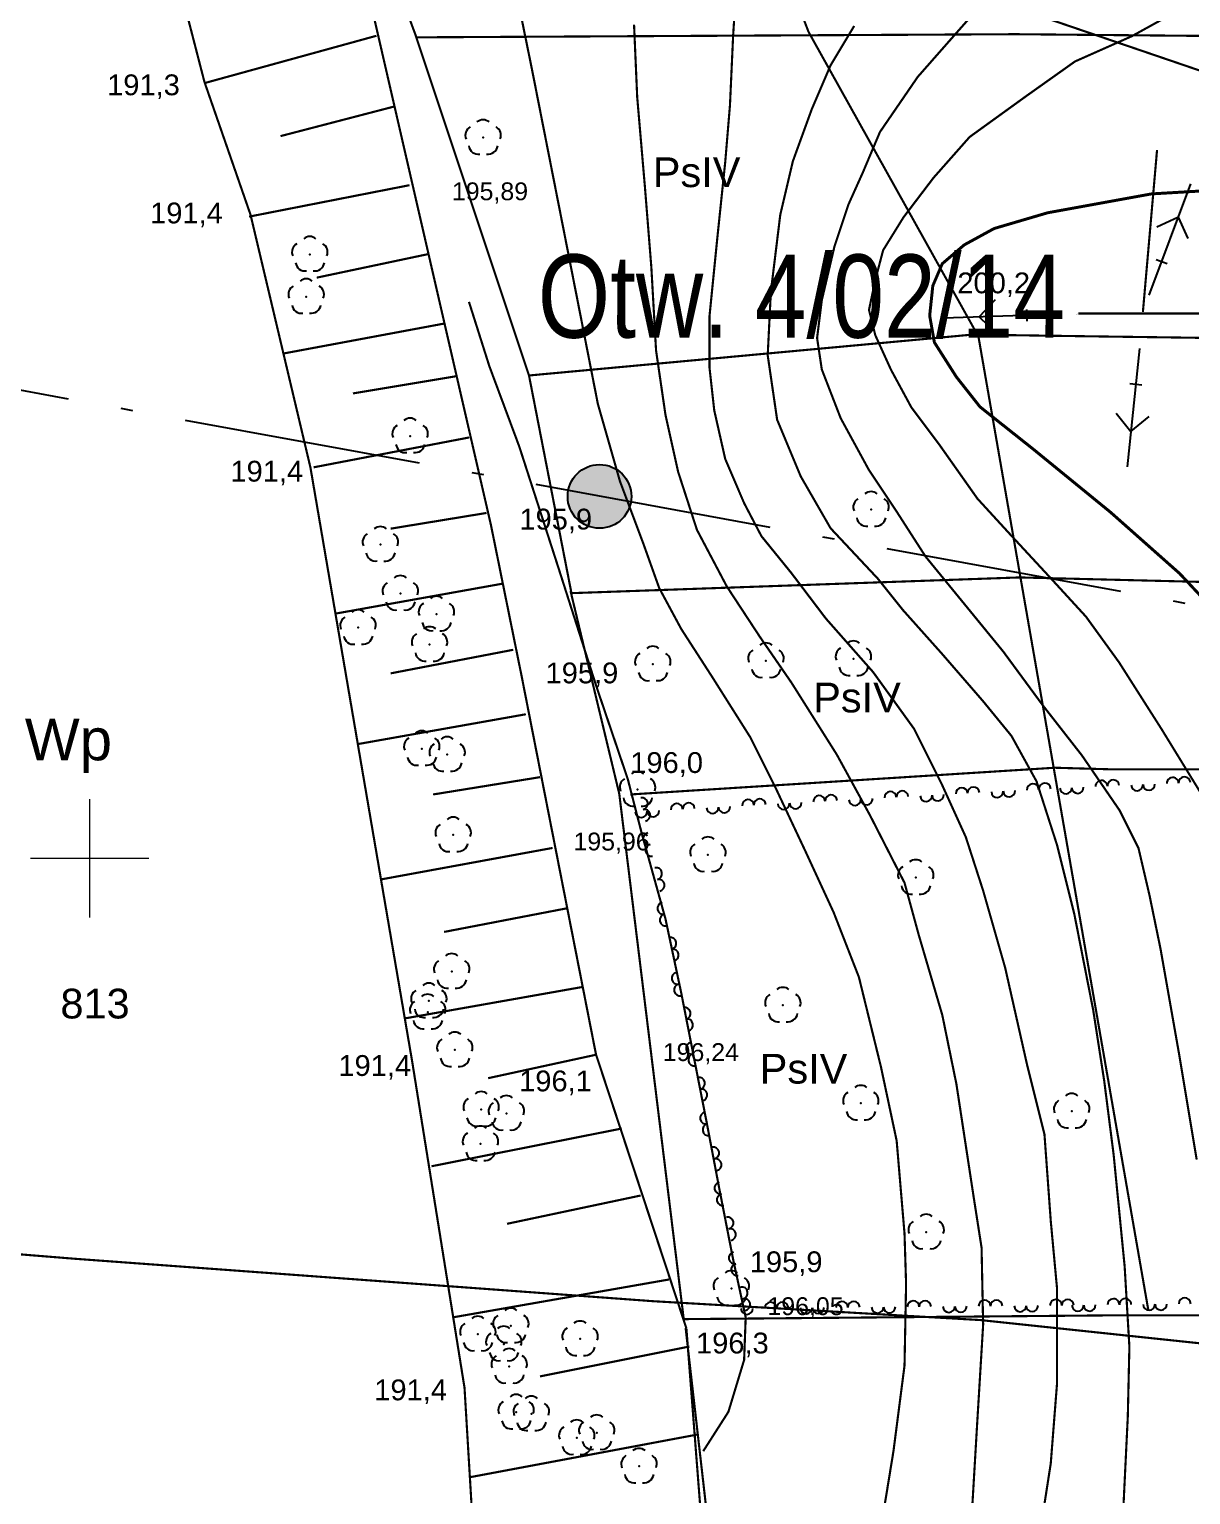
# Model space of a CAD drawing. Extents: x 7572697 to 7573818, y 5546684 to 5547005.
# Drawn here: x 7572997.5 to 7573046.3, y 5546873.2 to 5546934.9 of the extents above; entities that cross this region are included whole.
import ezdxf
from ezdxf.enums import TextEntityAlignment as Align

# ---------------------------------------------------------------- set-up
doc = ezdxf.new("R2010")
doc.units = 0
doc.header["$MEASUREMENT"] = 0
for name, pattern in [('1', [2, 1, -1]), ('15', [3, 2, -0.45, 0.1, -0.45]), ('2', [1, 0.5, -0.5])]:
    doc.linetypes.add(name, pattern=pattern)
doc.styles.add('STYL_ARIAL', font='Arial', dxfattribs={"oblique": 0.1})

# ---------------------------------------------------------------- blocks, each defined once
blk = doc.blocks.new('922')
at = {"color": 0}
for centre, radius, start, end in [((0, 0.35), 0.4, 50.114, 129.886), ((-0.35, 0.1), 0.4, 119.84816, 203.51949), ((0.35, 0.1), 0.4, 336.88451, 60.15184), ((-0.2, -0.3), 0.4, 187.477, 278.47884), ((0.2, -0.275), 0.425, 262.64593, 349.62892)]:
    blk.add_arc(centre, radius, start, end, dxfattribs=at)
blk.add_point((0, 0), dxfattribs=at)
blk = doc.blocks.new('517')
at = {"color": 0}
for p, q in [((4.25, 0), (3.55, 0.7)), ((0.75, 0), (5.75, 0)), ((2.25, -0.25), (2.25, 0.25)), ((3.55, -0.7), (4.25, 0))]:
    blk.add_line(p, q, dxfattribs=at)

msp = doc.modelspace()

# ---------------------------------------------------------------- hatches: boundary and pattern name
at = {"linetype": 'ByBlock'}
h = msp.add_hatch(color=1, dxfattribs=at)
edge = h.paths.add_edge_path()
edge.add_arc((7573021.4497, 5546915.2194), 1.3408, 0, 360)

# ---------------------------------------------------------------- linework, layer by layer
at = {"color": 0, "linetype": '1', "const_width": 0.09}
for points in [[(7573021.2696, 5546959.5742), (7573025.0833, 5546948.1135), (7573030.2427, 5546934.7521), (7573037.3865, 5546921.9463), (7573044.5302, 5546881.0152)], [(7573025.102, 5546880.233), (7573021.2999, 5546891.7516), (7573018.1793, 5546907.6213), (7573016.879, 5546914.025), (7573011.6766, 5546936.6057)], [(7573027.2529, 5546861.145), (7573025.0701, 5546880.2479)]]:
    msp.add_lwpolyline(points, dxfattribs=at)
at = {"color": 0, "const_width": 0.09}
for points in [[(7573002.4747, 5546952.2939), (7573002.2053, 5546949.1394), (7573002.7807, 5546940.5812), (7573004.8292, 5546932.6528), (7573006.7688, 5546927.0641), (7573009.2878, 5546916.4373), (7573013.5643, 5546891.4743), (7573015.7694, 5546877.7332), (7573016.7597, 5546861.2075), (7573019.0078, 5546848.1393), (7573017.7112, 5546832.7208)], [(7573114.8488, 5546934.1509), (7573098.6375, 5546934.0641), (7573080.7781, 5546934.1964), (7573053.3805, 5546934.5271), (7573038.9475, 5546934.6594), (7573013.746, 5546934.5271), (7573009.3803, 5546946.3011), (7573025.5861, 5546948.2855), (7573035.3756, 5546948.4839), (7573049.9939, 5546948.2193), (7573057.1376, 5546947.9547), (7573063.6067, 5546948.087)], [(7573012.0658, 5546934.5933), (7573004.8559, 5546932.6089)], [(7573113.1234, 5546921.1657), (7573097.5791, 5546921.3641), (7573055.9999, 5546921.761), (7573041.6463, 5546921.9594), (7573037.1351, 5546922.0256), (7573018.482, 5546920.3058), (7573013.7195, 5546934.5933)], [(7573012.8596, 5546931.63), (7573008.031, 5546930.3732)], [(7573044.8457, 5546929.6363), (7573044.8427, 5546929.6406), (7573044.8398, 5546929.645), (7573044.8371, 5546929.6495), (7573044.8346, 5546929.654), (7573044.8322, 5546929.6587), (7573044.8299, 5546929.6634), (7573044.8279, 5546929.6682), (7573044.826, 5546929.6731), (7573044.8243, 5546929.6781), (7573044.8227, 5546929.6831), (7573044.8213, 5546929.6881), (7573044.8201, 5546929.6932), (7573044.8191, 5546929.6983), (7573044.8183, 5546929.7035), (7573044.8176, 5546929.7087), (7573044.8172, 5546929.7139), (7573044.8169, 5546929.7192), (7573044.8167, 5546929.7244), (7573044.8168, 5546929.7296), (7573044.8171, 5546929.7349), (7573044.8175, 5546929.7401), (7573044.8181, 5546929.7453), (7573044.8189, 5546929.7504), (7573044.8199, 5546929.7556), (7573044.8211, 5546929.7607), (7573044.8224, 5546929.7658), (7573044.8239, 5546929.7708), (7573044.8256, 5546929.7757), (7573044.8275, 5546929.7806), (7573044.8295, 5546929.7854), (7573044.8317, 5546929.7902), (7573044.834, 5546929.7949), (7573044.8366, 5546929.7995), (7573044.8392, 5546929.804), (7573044.8421, 5546929.8084), (7573044.8451, 5546929.8127), (7573044.8482, 5546929.8169), (7573044.8515, 5546929.8209), (7573044.8549, 5546929.8249), (7573044.8584, 5546929.8287), (7573044.8621, 5546929.8325), (7573044.8659, 5546929.836), (7573044.8699, 5546929.8395), (7573044.8739, 5546929.8428), (7573044.8781, 5546929.846), (7573044.8824, 5546929.849), (7573044.8868, 5546929.8519), (7573044.8912, 5546929.8546), (7573044.8958, 5546929.8571), (7573044.9005, 5546929.8595), (7573044.9052, 5546929.8618), (7573044.91, 5546929.8638), (7573044.9149, 5546929.8657), (7573044.9198, 5546929.8674), (7573044.9248, 5546929.869), (7573044.9299, 5546929.8704), (7573044.935, 5546929.8716), (7573044.9401, 5546929.8726), (7573044.9453, 5546929.8734), (7573044.9505, 5546929.8741), (7573044.9557, 5546929.8746), (7573044.9609, 5546929.8749), (7573044.9662, 5546929.875), (7573044.9714, 5546929.8749), (7573044.9766, 5546929.8746), (7573044.9818, 5546929.8742), (7573044.987, 5546929.8736), (7573044.9922, 5546929.8728), (7573044.9974, 5546929.8718), (7573045.0025, 5546929.8706), (7573045.0075, 5546929.8693), (7573045.0125, 5546929.8678), (7573045.0175, 5546929.8661), (7573045.0224, 5546929.8643), (7573045.0272, 5546929.8622), (7573045.032, 5546929.86), (7573045.0367, 5546929.8577), (7573045.0412, 5546929.8552), (7573045.0457, 5546929.8525), (7573045.0501, 5546929.8496), (7573045.0544, 5546929.8467), (7573045.0586, 5546929.8435), (7573045.0627, 5546929.8402), (7573045.0667, 5546929.8368), (7573045.0705, 5546929.8333), (7573045.0742, 5546929.8296), (7573045.0778, 5546929.8258), (7573045.0813, 5546929.8218), (7573045.0846, 5546929.8178), (7573045.0878, 5546929.8136), (7573045.0908, 5546929.8093), (7573045.0936, 5546929.8049), (7573045.0964, 5546929.8005), (7573045.0989, 5546929.7959), (7573045.1013, 5546929.7912), (7573045.1035, 5546929.7865), (7573045.1056, 5546929.7817), (7573045.1075, 5546929.7768), (7573045.1092, 5546929.7719), (7573045.1108, 5546929.7669), (7573045.1121, 5546929.7618), (7573045.1133, 5546929.7567), (7573045.1144, 5546929.7516), (7573045.1152, 5546929.7464), (7573045.1159, 5546929.7412), (7573045.1163, 5546929.736), (7573045.1166, 5546929.7308), (7573045.1167, 5546929.7255), (7573045.1167, 5546929.7203), (7573045.1164, 5546929.7151), (7573045.116, 5546929.7099), (7573045.1154, 5546929.7047), (7573045.1146, 5546929.6995), (7573045.1136, 5546929.6943), (7573045.1124, 5546929.6892), (7573045.1111, 5546929.6842), (7573045.1096, 5546929.6792), (7573045.1079, 5546929.6742), (7573045.106, 5546929.6693), (7573045.104, 5546929.6645), (7573045.1018, 5546929.6597), (7573045.0995, 5546929.6551), (7573045.0969, 5546929.6505), (7573045.0943, 5546929.646), (7573045.0914, 5546929.6416), (7573045.0884, 5546929.6373), (7573045.0853, 5546929.6331), (7573045.082, 5546929.629), (7573045.0786, 5546929.625), (7573045.075, 5546929.6212), (7573045.0714, 5546929.6175), (7573045.0675, 5546929.6139), (7573045.0636, 5546929.6104), (7573045.0595, 5546929.6071), (7573045.0554, 5546929.604), (7573045.0511, 5546929.6009), (7573045.0467, 5546929.5981), (7573045.0422, 5546929.5954), (7573045.0377, 5546929.5928), (7573045.033, 5546929.5904), (7573045.0283, 5546929.5882), (7573045.0235, 5546929.5861), (7573045.0186, 5546929.5842), (7573045.0136, 5546929.5825), (7573045.0086, 5546929.5809), (7573045.0036, 5546929.5796), (7573044.9985, 5546929.5784), (7573044.9934, 5546929.5773), (7573044.9882, 5546929.5765), (7573044.983, 5546929.5758), (7573044.9778, 5546929.5754), (7573044.9726, 5546929.5751), (7573044.9673, 5546929.575), (7573044.9621, 5546929.575), (7573044.9569, 5546929.5753), (7573044.9516, 5546929.5757), (7573044.9464, 5546929.5763), (7573044.9413, 5546929.5771), (7573044.9361, 5546929.5781), (7573044.931, 5546929.5793), (7573044.926, 5546929.5806), (7573044.9209, 5546929.5821), (7573044.916, 5546929.5838), (7573044.9111, 5546929.5857), (7573044.9063, 5546929.5877), (7573044.9015, 5546929.5899), (7573044.8968, 5546929.5923), (7573044.8922, 5546929.5948), (7573044.8877, 5546929.5975), (7573044.8833, 5546929.6003), (7573044.879, 5546929.6033), (7573044.8749, 5546929.6064), (7573044.8708, 5546929.6097), (7573044.8668, 5546929.6131), (7573044.863, 5546929.6167), (7573044.8592, 5546929.6203), (7573044.8557, 5546929.6242), (7573044.8522, 5546929.6281), (7573044.8457, 5546929.6363)], [(7573013.4549, 5546928.3094), (7573006.708, 5546926.9865)], [(7573013.8644, 5546928.0583), (7573013.8634, 5546928.0597), (7573013.8624, 5546928.0612), (7573013.8615, 5546928.0627), (7573013.8606, 5546928.0642), (7573013.8598, 5546928.0658), (7573013.8591, 5546928.0673), (7573013.8584, 5546928.0689), (7573013.8578, 5546928.0706), (7573013.8572, 5546928.0722), (7573013.8567, 5546928.0739), (7573013.8562, 5546928.0756), (7573013.8558, 5546928.0773), (7573013.8555, 5546928.079), (7573013.8552, 5546928.0807), (7573013.855, 5546928.0824), (7573013.8548, 5546928.0842), (7573013.8547, 5546928.0859), (7573013.8547, 5546928.0877), (7573013.8547, 5546928.0894), (7573013.8548, 5546928.0912), (7573013.855, 5546928.0929), (7573013.8552, 5546928.0946), (7573013.8554, 5546928.0963), (7573013.8557, 5546928.0981), (7573013.8561, 5546928.0998), (7573013.8566, 5546928.1015), (7573013.8571, 5546928.1031), (7573013.8576, 5546928.1048), (7573013.8583, 5546928.1064), (7573013.8589, 5546928.108), (7573013.8597, 5546928.1096), (7573013.8605, 5546928.1112), (7573013.8613, 5546928.1127), (7573013.8622, 5546928.1142), (7573013.8631, 5546928.1157), (7573013.8641, 5546928.1171), (7573013.8652, 5546928.1185), (7573013.8663, 5546928.1198), (7573013.8674, 5546928.1212), (7573013.8686, 5546928.1224), (7573013.8698, 5546928.1237), (7573013.8711, 5546928.1249), (7573013.8724, 5546928.126), (7573013.8738, 5546928.1271), (7573013.8752, 5546928.1282), (7573013.8766, 5546928.1292), (7573013.878, 5546928.1302), (7573013.8795, 5546928.1311), (7573013.8811, 5546928.1319), (7573013.8826, 5546928.1327), (7573013.8842, 5546928.1335), (7573013.8858, 5546928.1341), (7573013.8874, 5546928.1348), (7573013.8891, 5546928.1353), (7573013.8907, 5546928.1359), (7573013.8924, 5546928.1363), (7573013.8941, 5546928.1367), (7573013.8958, 5546928.1371), (7573013.8975, 5546928.1373), (7573013.8993, 5546928.1376), (7573013.901, 5546928.1377), (7573013.9028, 5546928.1378), (7573013.9045, 5546928.1379), (7573013.9062, 5546928.1378), (7573013.908, 5546928.1377), (7573013.9097, 5546928.1376), (7573013.9115, 5546928.1374), (7573013.9132, 5546928.1371), (7573013.9149, 5546928.1368), (7573013.9166, 5546928.1364), (7573013.9183, 5546928.136), (7573013.92, 5546928.1355), (7573013.9216, 5546928.1349), (7573013.9232, 5546928.1343), (7573013.9249, 5546928.1336), (7573013.9264, 5546928.1329), (7573013.928, 5546928.1321), (7573013.9295, 5546928.1313), (7573013.931, 5546928.1304), (7573013.9325, 5546928.1294), (7573013.9339, 5546928.1284), (7573013.9353, 5546928.1274), (7573013.9367, 5546928.1263), (7573013.938, 5546928.1251), (7573013.9393, 5546928.124), (7573013.9405, 5546928.1227), (7573013.9417, 5546928.1215), (7573013.9429, 5546928.1201), (7573013.944, 5546928.1188), (7573013.945, 5546928.1174), (7573013.946, 5546928.116), (7573013.947, 5546928.1145), (7573013.9479, 5546928.113), (7573013.9488, 5546928.1115), (7573013.9496, 5546928.1099), (7573013.9503, 5546928.1084), (7573013.951, 5546928.1068), (7573013.9516, 5546928.1051), (7573013.9522, 5546928.1035), (7573013.9527, 5546928.1018), (7573013.9532, 5546928.1001), (7573013.9536, 5546928.0984), (7573013.9539, 5546928.0967), (7573013.9542, 5546928.095), (7573013.9544, 5546928.0933), (7573013.9546, 5546928.0915), (7573013.9547, 5546928.0898), (7573013.9547, 5546928.088), (7573013.9547, 5546928.0863), (7573013.9546, 5546928.0846), (7573013.9544, 5546928.0828), (7573013.9542, 5546928.0811), (7573013.954, 5546928.0794), (7573013.9536, 5546928.0776), (7573013.9533, 5546928.0759), (7573013.9528, 5546928.0743), (7573013.9523, 5546928.0726), (7573013.9517, 5546928.0709), (7573013.9511, 5546928.0693), (7573013.9505, 5546928.0677), (7573013.9497, 5546928.0661), (7573013.9489, 5546928.0646), (7573013.9481, 5546928.063), (7573013.9472, 5546928.0615), (7573013.9463, 5546928.0601), (7573013.9453, 5546928.0586), (7573013.9442, 5546928.0572), (7573013.9431, 5546928.0559), (7573013.942, 5546928.0545), (7573013.9408, 5546928.0533), (7573013.9396, 5546928.052), (7573013.9383, 5546928.0508), (7573013.937, 5546928.0497), (7573013.9356, 5546928.0486), (7573013.9342, 5546928.0475), (7573013.9328, 5546928.0465), (7573013.9314, 5546928.0456), (7573013.9299, 5546928.0447), (7573013.9283, 5546928.0438), (7573013.9268, 5546928.043), (7573013.9252, 5546928.0423), (7573013.9236, 5546928.0416), (7573013.922, 5546928.0409), (7573013.9203, 5546928.0404), (7573013.9187, 5546928.0398), (7573013.917, 5546928.0394), (7573013.9153, 5546928.039), (7573013.9136, 5546928.0386), (7573013.9118, 5546928.0384), (7573013.9101, 5546928.0382), (7573013.9084, 5546928.038), (7573013.9066, 5546928.0379), (7573013.9049, 5546928.0379), (7573013.9031, 5546928.0379), (7573013.9014, 5546928.038), (7573013.8997, 5546928.0381), (7573013.8979, 5546928.0383), (7573013.8962, 5546928.0386), (7573013.8945, 5546928.0389), (7573013.8928, 5546928.0393), (7573013.8911, 5546928.0397), (7573013.8894, 5546928.0402), (7573013.8878, 5546928.0408), (7573013.8861, 5546928.0414), (7573013.8845, 5546928.0421), (7573013.883, 5546928.0428), (7573013.8814, 5546928.0436), (7573013.8799, 5546928.0445), (7573013.8784, 5546928.0454), (7573013.8769, 5546928.0463), (7573013.8755, 5546928.0473), (7573013.8741, 5546928.0483), (7573013.8727, 5546928.0494), (7573013.8714, 5546928.0506), (7573013.8701, 5546928.0518), (7573013.8689, 5546928.053), (7573013.8677, 5546928.0543), (7573013.8665, 5546928.0556), (7573013.8644, 5546928.0583)], [(7573014.2486, 5546925.4123), (7573009.5522, 5546924.4201)], [(7573036.5524, 5546923.0974), (7573036.5514, 5546923.0988), (7573036.5504, 5546923.1003), (7573036.5495, 5546923.1018), (7573036.5486, 5546923.1033), (7573036.5478, 5546923.1048), (7573036.5471, 5546923.1064), (7573036.5464, 5546923.108), (7573036.5458, 5546923.1096), (7573036.5452, 5546923.1113), (7573036.5447, 5546923.113), (7573036.5442, 5546923.1146), (7573036.5438, 5546923.1163), (7573036.5435, 5546923.118), (7573036.5432, 5546923.1198), (7573036.543, 5546923.1215), (7573036.5428, 5546923.1232), (7573036.5427, 5546923.125), (7573036.5427, 5546923.1267), (7573036.5427, 5546923.1285), (7573036.5428, 5546923.1302), (7573036.543, 5546923.132), (7573036.5432, 5546923.1337), (7573036.5434, 5546923.1354), (7573036.5438, 5546923.1371), (7573036.5441, 5546923.1388), (7573036.5446, 5546923.1405), (7573036.5451, 5546923.1422), (7573036.5457, 5546923.1438), (7573036.5463, 5546923.1455), (7573036.5469, 5546923.1471), (7573036.5477, 5546923.1487), (7573036.5485, 5546923.1502), (7573036.5493, 5546923.1518), (7573036.5502, 5546923.1533), (7573036.5511, 5546923.1547), (7573036.5521, 5546923.1562), (7573036.5532, 5546923.1576), (7573036.5543, 5546923.1589), (7573036.5554, 5546923.1602), (7573036.5566, 5546923.1615), (7573036.5578, 5546923.1628), (7573036.5591, 5546923.1639), (7573036.5604, 5546923.1651), (7573036.5618, 5546923.1662), (7573036.5632, 5546923.1673), (7573036.5646, 5546923.1683), (7573036.566, 5546923.1692), (7573036.5675, 5546923.1701), (7573036.5691, 5546923.171), (7573036.5706, 5546923.1718), (7573036.5722, 5546923.1725), (7573036.5738, 5546923.1732), (7573036.5754, 5546923.1738), (7573036.5771, 5546923.1744), (7573036.5787, 5546923.1749), (7573036.5804, 5546923.1754), (7573036.5821, 5546923.1758), (7573036.5838, 5546923.1761), (7573036.5856, 5546923.1764), (7573036.5873, 5546923.1766), (7573036.589, 5546923.1768), (7573036.5908, 5546923.1769), (7573036.5925, 5546923.1769), (7573036.5943, 5546923.1769), (7573036.596, 5546923.1768), (7573036.5977, 5546923.1767), (7573036.5995, 5546923.1765), (7573036.6012, 5546923.1762), (7573036.6029, 5546923.1759), (7573036.6046, 5546923.1755), (7573036.6063, 5546923.175), (7573036.608, 5546923.1745), (7573036.6096, 5546923.174), (7573036.6113, 5546923.1734), (7573036.6129, 5546923.1727), (7573036.6144, 5546923.1719), (7573036.616, 5546923.1712), (7573036.6175, 5546923.1703), (7573036.619, 5546923.1694), (7573036.6205, 5546923.1685), (7573036.6219, 5546923.1675), (7573036.6233, 5546923.1664), (7573036.6247, 5546923.1653), (7573036.626, 5546923.1642), (7573036.6273, 5546923.163), (7573036.6285, 5546923.1618), (7573036.6297, 5546923.1605), (7573036.6309, 5546923.1592), (7573036.632, 5546923.1579), (7573036.633, 5546923.1565), (7573036.634, 5546923.155), (7573036.635, 5546923.1536), (7573036.6359, 5546923.1521), (7573036.6368, 5546923.1506), (7573036.6376, 5546923.149), (7573036.6383, 5546923.1474), (7573036.639, 5546923.1458), (7573036.6396, 5546923.1442), (7573036.6402, 5546923.1426), (7573036.6407, 5546923.1409), (7573036.6412, 5546923.1392), (7573036.6416, 5546923.1375), (7573036.6419, 5546923.1358), (7573036.6422, 5546923.1341), (7573036.6424, 5546923.1323), (7573036.6426, 5546923.1306), (7573036.6427, 5546923.1289), (7573036.6427, 5546923.1271), (7573036.6427, 5546923.1254), (7573036.6426, 5546923.1236), (7573036.6424, 5546923.1219), (7573036.6422, 5546923.1202), (7573036.642, 5546923.1184), (7573036.6416, 5546923.1167), (7573036.6413, 5546923.115), (7573036.6408, 5546923.1133), (7573036.6403, 5546923.1117), (7573036.6398, 5546923.11), (7573036.6391, 5546923.1084), (7573036.6385, 5546923.1068), (7573036.6377, 5546923.1052), (7573036.6369, 5546923.1036), (7573036.6361, 5546923.1021), (7573036.6352, 5546923.1006), (7573036.6343, 5546923.0991), (7573036.6333, 5546923.0977), (7573036.6322, 5546923.0963), (7573036.6311, 5546923.0949), (7573036.63, 5546923.0936), (7573036.6288, 5546923.0923), (7573036.6276, 5546923.0911), (7573036.6263, 5546923.0899), (7573036.625, 5546923.0887), (7573036.6236, 5546923.0876), (7573036.6222, 5546923.0866), (7573036.6208, 5546923.0856), (7573036.6194, 5546923.0846), (7573036.6179, 5546923.0837), (7573036.6163, 5546923.0829), (7573036.6148, 5546923.0821), (7573036.6132, 5546923.0813), (7573036.6116, 5546923.0806), (7573036.61, 5546923.08), (7573036.6083, 5546923.0794), (7573036.6067, 5546923.0789), (7573036.605, 5546923.0785), (7573036.6033, 5546923.0781), (7573036.6016, 5546923.0777), (7573036.5999, 5546923.0774), (7573036.5981, 5546923.0772), (7573036.5964, 5546923.0771), (7573036.5946, 5546923.077), (7573036.5929, 5546923.0769), (7573036.5912, 5546923.0769), (7573036.5894, 5546923.077), (7573036.5877, 5546923.0772), (7573036.5859, 5546923.0774), (7573036.5842, 5546923.0776), (7573036.5825, 5546923.078), (7573036.5808, 5546923.0784), (7573036.5791, 5546923.0788), (7573036.5774, 5546923.0793), (7573036.5758, 5546923.0799), (7573036.5742, 5546923.0805), (7573036.5725, 5546923.0812), (7573036.571, 5546923.0819), (7573036.5694, 5546923.0827), (7573036.5679, 5546923.0835), (7573036.5664, 5546923.0844), (7573036.5649, 5546923.0854), (7573036.5635, 5546923.0864), (7573036.5621, 5546923.0874), (7573036.5607, 5546923.0885), (7573036.5594, 5546923.0896), (7573036.5581, 5546923.0908), (7573036.5569, 5546923.0921), (7573036.5557, 5546923.0933), (7573036.5545, 5546923.0946), (7573036.5524, 5546923.0974)], [(7573041.5384, 5546922.8895), (7573041.5354, 5546922.8937), (7573041.5326, 5546922.8981), (7573041.5298, 5546922.9026), (7573041.5273, 5546922.9072), (7573041.5249, 5546922.9118), (7573041.5227, 5546922.9166), (7573041.5206, 5546922.9214), (7573041.5187, 5546922.9262), (7573041.517, 5546922.9312), (7573041.5154, 5546922.9362), (7573041.5141, 5546922.9412), (7573041.5129, 5546922.9463), (7573041.5118, 5546922.9515), (7573041.511, 5546922.9566), (7573041.5103, 5546922.9618), (7573041.5099, 5546922.9671), (7573041.5096, 5546922.9723), (7573041.5095, 5546922.9775), (7573041.5095, 5546922.9828), (7573041.5098, 5546922.988), (7573041.5102, 5546922.9932), (7573041.5108, 5546922.9984), (7573041.5116, 5546923.0036), (7573041.5126, 5546923.0087), (7573041.5138, 5546923.0138), (7573041.5151, 5546923.0189), (7573041.5166, 5546923.0239), (7573041.5183, 5546923.0289), (7573041.5202, 5546923.0337), (7573041.5222, 5546923.0386), (7573041.5244, 5546923.0433), (7573041.5267, 5546923.048), (7573041.5293, 5546923.0526), (7573041.5319, 5546923.0571), (7573041.5348, 5546923.0615), (7573041.5378, 5546923.0658), (7573041.5409, 5546923.07), (7573041.5442, 5546923.0741), (7573041.5476, 5546923.078), (7573041.5512, 5546923.0819), (7573041.5548, 5546923.0856), (7573041.5587, 5546923.0892), (7573041.5626, 5546923.0926), (7573041.5667, 5546923.0959), (7573041.5708, 5546923.0991), (7573041.5751, 5546923.1021), (7573041.5795, 5546923.105), (7573041.584, 5546923.1077), (7573041.5885, 5546923.1103), (7573041.5932, 5546923.1127), (7573041.5979, 5546923.1149), (7573041.6027, 5546923.117), (7573041.6076, 5546923.1188), (7573041.6126, 5546923.1206), (7573041.6176, 5546923.1221), (7573041.6226, 5546923.1235), (7573041.6277, 5546923.1247), (7573041.6328, 5546923.1257), (7573041.638, 5546923.1266), (7573041.6432, 5546923.1272), (7573041.6484, 5546923.1277), (7573041.6536, 5546923.128), (7573041.6589, 5546923.1281), (7573041.6641, 5546923.128), (7573041.6693, 5546923.1278), (7573041.6746, 5546923.1273), (7573041.6798, 5546923.1267), (7573041.6849, 5546923.1259), (7573041.6901, 5546923.1249), (7573041.6952, 5546923.1238), (7573041.7002, 5546923.1224), (7573041.7053, 5546923.1209), (7573041.7102, 5546923.1192), (7573041.7151, 5546923.1174), (7573041.7199, 5546923.1154), (7573041.7247, 5546923.1132), (7573041.7294, 5546923.1108), (7573041.734, 5546923.1083), (7573041.7385, 5546923.1056), (7573041.7429, 5546923.1028), (7573041.7472, 5546923.0998), (7573041.7513, 5546923.0967), (7573041.7554, 5546923.0934), (7573041.7594, 5546923.09), (7573041.7632, 5546923.0864), (7573041.767, 5546923.0827), (7573041.7705, 5546923.0789), (7573041.774, 5546923.075), (7573041.7773, 5546923.0709), (7573041.7805, 5546923.0667), (7573041.7835, 5546923.0625), (7573041.7864, 5546923.0581), (7573041.7891, 5546923.0536), (7573041.7916, 5546923.049), (7573041.794, 5546923.0444), (7573041.7963, 5546923.0396), (7573041.7983, 5546923.0348), (7573041.8002, 5546923.0299), (7573041.8019, 5546923.025), (7573041.8035, 5546923.02), (7573041.8049, 5546923.0149), (7573041.8061, 5546923.0098), (7573041.8071, 5546923.0047), (7573041.8079, 5546922.9995), (7573041.8086, 5546922.9943), (7573041.809, 5546922.9891), (7573041.8093, 5546922.9839), (7573041.8095, 5546922.9787), (7573041.8094, 5546922.9734), (7573041.8091, 5546922.9682), (7573041.8087, 5546922.963), (7573041.8081, 5546922.9578), (7573041.8073, 5546922.9526), (7573041.8063, 5546922.9475), (7573041.8051, 5546922.9424), (7573041.8038, 5546922.9373), (7573041.8023, 5546922.9323), (7573041.8006, 5546922.9273), (7573041.7987, 5546922.9224), (7573041.7967, 5546922.9176), (7573041.7945, 5546922.9129), (7573041.7922, 5546922.9082), (7573041.7896, 5546922.9036), (7573041.787, 5546922.8991), (7573041.7841, 5546922.8947), (7573041.7811, 5546922.8904), (7573041.778, 5546922.8862), (7573041.7747, 5546922.8821), (7573041.7713, 5546922.8782), (7573041.7678, 5546922.8743), (7573041.7641, 5546922.8706), (7573041.7603, 5546922.867), (7573041.7563, 5546922.8636), (7573041.7523, 5546922.8602), (7573041.7481, 5546922.8571), (7573041.7438, 5546922.8541), (7573041.7394, 5546922.8512), (7573041.735, 5546922.8485), (7573041.7304, 5546922.8459), (7573041.7257, 5546922.8435), (7573041.721, 5546922.8413), (7573041.7162, 5546922.8392), (7573041.7113, 5546922.8373), (7573041.7064, 5546922.8356), (7573041.7014, 5546922.8341), (7573041.6963, 5546922.8327), (7573041.6912, 5546922.8315), (7573041.6861, 5546922.8305), (7573041.6809, 5546922.8296), (7573041.6757, 5546922.829), (7573041.6705, 5546922.8285), (7573041.6653, 5546922.8282), (7573041.66, 5546922.8281), (7573041.6548, 5546922.8282), (7573041.6496, 5546922.8284), (7573041.6444, 5546922.8289), (7573041.6392, 5546922.8295), (7573041.634, 5546922.8303), (7573041.6288, 5546922.8313), (7573041.6237, 5546922.8324), (7573041.6187, 5546922.8337), (7573041.6137, 5546922.8353), (7573041.6087, 5546922.8369), (7573041.6038, 5546922.8388), (7573041.599, 5546922.8408), (7573041.5942, 5546922.843), (7573041.5895, 5546922.8454), (7573041.585, 5546922.8479), (7573041.5805, 5546922.8506), (7573041.5761, 5546922.8534), (7573041.5718, 5546922.8564), (7573041.5676, 5546922.8595), (7573041.5635, 5546922.8628), (7573041.5595, 5546922.8662), (7573041.5557, 5546922.8698), (7573041.552, 5546922.8735), (7573041.5484, 5546922.8773), (7573041.5449, 5546922.8812), (7573041.5384, 5546922.8895)], [(7573014.9101, 5546922.4886), (7573008.1632, 5546921.2318)], [(7573015.4393, 5546920.2793), (7573011.0737, 5546919.5517)], [(7573018.482, 5546920.3058), (7573020.2679, 5546911.1512), (7573039.1195, 5546911.8127), (7573063.3024, 5546911.2174), (7573089.2977, 5546910.7543), (7573102.8576, 5546910.6221), (7573110.1998, 5546910.4633)], [(7573009.42, 5546916.4429), (7573015.9684, 5546917.6997)], [(7573016.696, 5546914.5247), (7573012.6611, 5546913.8632)], [(7573010.346, 5546910.2913), (7573017.3575, 5546911.5481)], [(7573020.2282, 5546911.2438), (7573022.2787, 5546902.711), (7573024.9907, 5546880.6183), (7573042.9162, 5546880.777), (7573091.8376, 5546880.8432)], [(7573017.8205, 5546908.77), (7573012.6611, 5546907.7778)], [(7573011.2721, 5546904.8012), (7573018.3497, 5546906.058)], [(7573018.945, 5546903.4122), (7573014.4471, 5546902.6846)], [(7573108.1625, 5546903.0814), (7573076.0024, 5546903.6106), (7573052.5868, 5546903.7429), (7573042.9295, 5546903.7429), (7573040.6012, 5546903.809), (7573022.7418, 5546902.6846)], [(7573012.2643, 5546899.1127), (7573019.4742, 5546900.4356)], [(7573020.0695, 5546897.8956), (7573014.9101, 5546896.9034)], [(7573013.2565, 5546893.2654), (7573020.731, 5546894.5883)], [(7573021.3262, 5546891.7441), (7573016.7621, 5546890.7519)], [(7573014.3809, 5546887.0477), (7573022.3845, 5546888.6352)], [(7573023.1783, 5546885.8174), (7573017.5559, 5546884.6268)], [(7573015.307, 5546880.6977), (7573024.369, 5546882.2852)], [(7573025.102, 5546880.233), (7573025.9875, 5546868.8375)], [(7573025.2288, 5546879.4674), (7573018.9449, 5546878.2106)], [(7573016.0346, 5546873.9773), (7573025.5596, 5546875.7632)]]:
    msp.add_lwpolyline(points, dxfattribs=at)
at = {"linetype": '15', "ltscale": 5}
msp.add_lwpolyline([(7572871.2254, 5546942.7273), (7573108.622, 5546899.293)], dxfattribs=at)
at = {"color": 0, "linetype": '2'}
for points, const_width in [([(7573002.7807, 5546940.5812), (7573004.8292, 5546932.6528), (7573006.7688, 5546927.0641), (7573009.2878, 5546916.4373), (7573013.5643, 5546891.4743), (7573015.7694, 5546877.7332), (7573016.7597, 5546861.2075), (7573019.0078, 5546848.1393)], 0.065), ([(7573044.9006, 5546929.7911), (7573044.3053, 5546922.9781)], 0.09), ([(7573041.5933, 5546922.9119), (7573047.0834, 5546922.9119)], 0.09)]:
    msp.add_lwpolyline(points, dxfattribs=dict(at, const_width=const_width))
at = {"color": 37}
for points, const_width in [([(7573039.9662, 5546871.5729), (7573040.4292, 5546874.5494), (7573040.6938, 5546877.9229), (7573040.6938, 5546881.9048), (7573040.4292, 5546884.7491), (7573040.1646, 5546888.3871), (7573039.437, 5546891.2975), (7573038.511, 5546895.3986), (7573037.5849, 5546898.6397), (7573036.8573, 5546900.8887), (7573035.8651, 5546903.0715), (7573034.6745, 5546905.4527), (7573032.9547, 5546907.834), (7573030.9703, 5546910.0829), (7573029.5151, 5546912.0012), (7573028.2584, 5546913.549), (7573027.5308, 5546914.938), (7573026.737, 5546916.7901), (7573026.274, 5546918.8406), (7573026.0756, 5546920.6266), (7573026.0756, 5546922.8094), (7573026.4063, 5546926.1167), (7573026.737, 5546929.2917), (7573026.9354, 5546931.6729), (7573027.0677, 5546934.5833), (7573027.2662, 5546937.7186)], 0.09), ([(7573046.5675, 5546887.3288), (7573045.8399, 5546891.6944), (7573045.0461, 5546896.1924), (7573044.5831, 5546898.4413), (7573044.1201, 5546900.4257), (7573043.3263, 5546902.0132), (7573041.7388, 5546904.3283), (7573040.0852, 5546906.445), (7573038.4315, 5546908.6939), (7573035.1639, 5546912.6891), (7573033.9733, 5546914.5412), (7573032.7827, 5546916.3271), (7573031.5921, 5546918.51), (7573030.7983, 5546920.5605), (7573030.5999, 5546921.8834), (7573030.7983, 5546923.4709), (7573031.3275, 5546925.7198), (7573031.9228, 5546927.5058), (7573032.5181, 5546928.8287), (7573033.2457, 5546930.5485), (7573034.8332, 5546932.8636), (7573036.2884, 5546934.5172), (7573038.2728, 5546936.7662)], 0.09), ([(7573017.9396, 5546936.4486), (7573018.6011, 5546933.2075), (7573019.7917, 5546927.175), (7573020.6516, 5546922.8094), (7573021.3792, 5546919.1052), (7573022.3052, 5546915.8641), (7573023.2974, 5546913.2182), (7573023.9589, 5546911.3662), (7573024.8849, 5546909.6464), (7573026.2078, 5546907.5958), (7573027.7953, 5546905.0823), (7573028.8537, 5546902.9656), (7573030.1104, 5546900.2934), (7573031.3011, 5546897.7137), (7573032.3594, 5546895.0017), (7573033.2854, 5546891.2314), (7573033.9469, 5546888.1225), (7573034.2776, 5546884.2199), (7573034.3438, 5546882.1033), (7573034.2776, 5546878.6637), (7573033.8146, 5546875.0786), (7573033.2854, 5546871.8374)], 0.09), ([(7573045.7473, 5546935.6285), (7573043.829, 5546934.5701), (7573041.4478, 5546933.5118), (7573039.3973, 5546932.0566), (7573037.016, 5546930.3368), (7573035.4947, 5546928.617), (7573034.2379, 5546926.9634), (7573033.378, 5546925.5743), (7573033.0473, 5546924.3175), (7573032.7827, 5546923.0608), (7573033.0473, 5546922.0024), (7573033.7087, 5546920.5472), (7573034.5686, 5546918.9597), (7573035.7592, 5546917.3722), (7573037.3467, 5546915.1233), (7573038.802, 5546913.5358), (7573040.4556, 5546911.7498), (7573041.9108, 5546910.1623), (7573043.2999, 5546908.2441), (7573045.0858, 5546905.4395), (7573046.8717, 5546902.5291)], 0.09), ([(7573022.9005, 5546935.0596), (7573023.0328, 5546932.0169), (7573023.3636, 5546928.1672), (7573023.6281, 5546924.8599), (7573023.8266, 5546921.3542), (7573024.2235, 5546918.6422), (7573024.7526, 5546916.261), (7573025.5464, 5546913.8136), (7573026.8031, 5546911.4323), (7573028.1922, 5546909.3157), (7573029.5151, 5546907.3975), (7573031.4333, 5546904.3547), (7573032.8224, 5546901.8147), (7573034.2776, 5546898.9705), (7573034.8729, 5546896.7877), (7573035.8651, 5546893.4142), (7573036.4604, 5546890.5038), (7573037.188, 5546885.7413), (7573037.5188, 5546883.6247), (7573037.5849, 5546880.3835), (7573037.3203, 5546876.0047), (7573037.1219, 5546872.6312)], 0.09), ([(7573032.1609, 5546935.0067), (7573031.1688, 5546933.3531), (7573030.375, 5546931.501), (7573029.5813, 5546929.3182), (7573029.0521, 5546927.0692), (7573028.6552, 5546923.8281), (7573028.5229, 5546921.1558), (7573028.9198, 5546918.4438), (7573029.912, 5546916.0626), (7573031.1688, 5546913.8797), (7573033.1531, 5546911.7631), (7573034.2115, 5546910.4402), (7573035.8651, 5546908.5881), (7573037.5849, 5546906.6037), (7573038.7755, 5546905.1485), (7573039.8339, 5546903.2303), (7573040.6938, 5546900.558), (7573041.4214, 5546897.6476), (7573042.2151, 5546893.6127), (7573042.6781, 5546890.6361), (7573043.075, 5546887.5273), (7573043.538, 5546882.8309), (7573043.7365, 5546879.4575), (7573043.6703, 5546876.5338), (7573043.4719, 5546872.4328)], 0.09), ([(7573047.5597, 5546910.1492), (7573045.8531, 5546911.9748), (7573042.9427, 5546914.5545), (7573039.7016, 5546917.2003), (7573037.4526, 5546918.9862), (7573036.4604, 5546920.243), (7573035.5344, 5546921.6982), (7573035.336, 5546922.8227), (7573035.4682, 5546924.0795), (7573035.8651, 5546925.0055), (7573036.7912, 5546925.7993), (7573038.0479, 5546926.4872), (7573040.2969, 5546927.1486), (7573042.4797, 5546927.5455), (7573044.6625, 5546927.9424), (7573046.9115, 5546928.0747)], 0.125), ([(7573025.8109, 5546875.0654), (7573026.8692, 5546876.719), (7573027.5307, 5546878.9019), (7573027.5968, 5546880.6878), (7573027.0677, 5546883.1352), (7573026.4724, 5546886.1779), (7573025.9432, 5546888.956), (7573024.8849, 5546894.3403), (7573024.2234, 5546897.4491), (7573023.2312, 5546901.021), (7573022.6359, 5546903.3361), (7573021.313, 5546907.2387), (7573019.7255, 5546912.1996), (7573018.0718, 5546917.3193), (7573016.8151, 5546920.6928), (7573015.9552, 5546923.4047)], 0.09)]:
    msp.add_lwpolyline(points, dxfattribs=dict(at, const_width=const_width))
at = {"color": 2, "const_width": 0.09}
for points in [[(7572999.3923, 5546936.0485), (7573037.7569, 5546936.1808), (7573049.0016, 5546932.3443), (7573066.0673, 5546907.2089), (7573080.659, 5546881.0549), (7573087.009, 5546869.9424), (7573091.3085, 5546861.5419), (7573096.6002, 5546850.866)], [(7573082.8418, 5546859.3988), (7573069.4142, 5546867.7993), (7573055.2061, 5546876.6099), (7573048.7238, 5546879.388), (7573037.479, 5546880.5786), (7573023.7075, 5546881.3724), (7572999.3658, 5546883.1583), (7572982.1547, 5546884.5474), (7572980.5672, 5546884.7458), (7572967.1396, 5546886.9948), (7572936.3686, 5546889.5745), (7572913.4689, 5546892.0219), (7572888.3997, 5546894.337), (7572845.6563, 5546898.4777), (7572835.3904, 5546900.5944), (7572831.7524, 5546903.7694), (7572805.0957, 5546927.3437), (7572800.9284, 5546931.9409), (7572850.4717, 5546932.2385)]]:
    msp.add_lwpolyline(points, dxfattribs=at)
at = {"color": 1, "const_width": 0.065}
for points in [[(7573000, 5546897.5), (7573000, 5546902.5)], [(7573000, 5546897.5), (7573000, 5546902.5)], [(7573000, 5546897.5), (7573000, 5546902.5)], [(7572997.5, 5546900), (7573002.5, 5546900)], [(7572997.5, 5546900), (7573002.5, 5546900)], [(7572997.5, 5546900), (7573002.5, 5546900)]]:
    msp.add_lwpolyline(points, dxfattribs=at)
at = {"color": 1, "linetype": 'ByBlock'}
msp.add_circle((7573021.4497, 5546915.2194), 1.3408, dxfattribs=at)
at = {"color": 0}
for centre, start, end in [((7573042.5612, 5546903.0236), 2.43682, 182.43682), ((7573043.0608, 5546903.0449), 2.43682, 182.43682), ((7573045.5585, 5546903.1512), 2.43682, 182.43682), ((7573046.0581, 5546903.1724), 2.43682, 182.43682), ((7573030.6915, 5546902.3869), 3.17987, 183.17987), ((7573031.1907, 5546902.4146), 3.17987, 183.17987), ((7573033.6868, 5546902.5533), 3.17987, 183.17987), ((7573034.1861, 5546902.581), 3.17987, 183.17987), ((7573035.1845, 5546902.6365), 183.17987, 3.17987), ((7573035.6838, 5546902.6643), 183.17987, 3.17987), ((7573036.6822, 5546902.7197), 3.17987, 183.17987), ((7573037.1815, 5546902.7475), 3.17987, 183.17987), ((7573038.1799, 5546902.8029), 183.17987, 3.17987), ((7573038.6792, 5546902.8307), 183.17987, 3.17987), ((7573039.6776, 5546902.8861), 3.17987, 183.17987), ((7573040.1768, 5546902.9139), 3.17987, 183.17987), ((7573041.0626, 5546902.9598), 182.43682, 2.43682), ((7573041.5621, 5546902.9811), 182.43682, 2.43682), ((7573044.0599, 5546903.0874), 182.43682, 2.43682), ((7573044.5594, 5546903.1086), 182.43682, 2.43682), ((7573023.2306, 5546902.2987), 281.54498, 101.54498), ((7573023.3307, 5546901.8088), 281.54498, 101.54498), ((7573023.7022, 5546901.9986), 183.17987, 3.17987), ((7573024.7007, 5546902.0541), 3.17987, 183.17987), ((7573025.1999, 5546902.0818), 3.17987, 183.17987), ((7573026.1984, 5546902.1373), 183.17987, 3.17987), ((7573026.6976, 5546902.165), 183.17987, 3.17987), ((7573027.6961, 5546902.2205), 3.17987, 183.17987), ((7573028.1953, 5546902.2482), 3.17987, 183.17987), ((7573029.1938, 5546902.3037), 183.17987, 3.17987), ((7573029.693, 5546902.3314), 183.17987, 3.17987), ((7573032.1892, 5546902.4701), 183.17987, 3.17987), ((7573032.6884, 5546902.4978), 183.17987, 3.17987), ((7573023.203, 5546901.9709), 183.17987, 3.17987), ((7573023.5308, 5546900.829), 101.54498, 281.54498), ((7573023.6309, 5546900.3391), 101.54498, 281.54498), ((7573023.831, 5546899.3593), 281.54498, 101.54498), ((7573023.9311, 5546898.8695), 281.54498, 101.54498), ((7573024.1312, 5546897.8897), 101.54498, 281.54498), ((7573024.2313, 5546897.3998), 101.54498, 281.54498), ((7573024.4314, 5546896.42), 281.54498, 101.54498), ((7573024.5315, 5546895.9302), 281.54498, 101.54498), ((7573024.7316, 5546894.9504), 101.54498, 281.54498), ((7573024.8317, 5546894.4605), 101.54498, 281.54498), ((7573025.0319, 5546893.4807), 281.54498, 101.54498), ((7573025.1319, 5546892.9909), 281.54498, 101.54498), ((7573025.3321, 5546892.0111), 101.54498, 281.54498), ((7573025.4321, 5546891.5212), 101.54498, 281.54498), ((7573025.6323, 5546890.5414), 281.54498, 101.54498), ((7573025.7323, 5546890.0516), 281.54498, 101.54498), ((7573025.9325, 5546889.0718), 101.54498, 281.54498), ((7573026.0325, 5546888.5819), 101.54498, 281.54498), ((7573026.2327, 5546887.6021), 281.54498, 101.54498), ((7573026.3327, 5546887.1122), 281.54498, 101.54498), ((7573026.5329, 5546886.1325), 101.54498, 281.54498), ((7573026.6329, 5546885.6426), 101.54498, 281.54498), ((7573026.8331, 5546884.6628), 281.54498, 101.54498), ((7573026.9332, 5546884.1729), 281.54498, 101.54498), ((7573027.1333, 5546883.1932), 101.54498, 281.54498), ((7573027.2334, 5546882.7033), 101.54498, 281.54498), ((7573027.4335, 5546881.7235), 281.54498, 101.54498), ((7573027.6455, 5546881.0703), 180.54259, 0.54259), ((7573027.5336, 5546881.2336), 281.54498, 101.54498), ((7573028.6455, 5546881.0798), 0.54259, 180.54259), ((7573029.1454, 5546881.0845), 0.54259, 180.54259), ((7573030.1454, 5546881.094), 180.54259, 0.54259), ((7573030.6454, 5546881.0987), 180.54259, 0.54259), ((7573031.6453, 5546881.1082), 0.54259, 180.54259), ((7573032.1453, 5546881.1129), 0.54259, 180.54259), ((7573033.1453, 5546881.1224), 180.54259, 0.54259), ((7573033.6452, 5546881.1271), 180.54259, 0.54259), ((7573034.6452, 5546881.1366), 0.54259, 180.54259), ((7573035.1452, 5546881.1413), 0.54259, 180.54259), ((7573036.1451, 5546881.1508), 180.54259, 0.54259), ((7573036.6451, 5546881.1555), 180.54259, 0.54259), ((7573037.6451, 5546881.165), 0.54259, 180.54259), ((7573038.145, 5546881.1697), 0.54259, 180.54259), ((7573039.145, 5546881.1792), 180.54259, 0.54259), ((7573039.645, 5546881.1839), 180.54259, 0.54259), ((7573040.6449, 5546881.1934), 0.54259, 180.54259), ((7573041.1449, 5546881.1981), 0.54259, 180.54259), ((7573041.566, 5546881.2029), 180.78828, 0.78827), ((7573042.066, 5546881.2097), 180.78828, 0.78827), ((7573043.0659, 5546881.2235), 0.78827, 180.78828), ((7573043.5659, 5546881.2304), 0.78827, 180.78828), ((7573044.5658, 5546881.2441), 180.78827, 0.78827), ((7573045.0657, 5546881.251), 180.78827, 0.78827), ((7573046.0656, 5546881.2648), 0.78827, 180.78827)]:
    msp.add_arc(centre, 0.25, start, end, dxfattribs=at)

# ---------------------------------------------------------------- block references
for p in [(7573016.55, 5546930.31), (7573009.26, 5546925.4), (7573009.11, 5546923.62), (7573013.48, 5546917.76), (7573032.87, 5546914.67), (7573012.23, 5546913.2), (7573013.07, 5546911.14), (7573014.59, 5546910.27), (7573011.29, 5546909.7), (7573014.3, 5546908.99), (7573023.69, 5546908.17), (7573028.45, 5546908.31), (7573032.13, 5546908.39), (7573013.97, 5546904.61), (7573015.04, 5546904.36), (7573023.05, 5546902.89), (7573015.294, 5546900.98), (7573026.01, 5546900.15), (7573034.75, 5546899.19), (7573015.23, 5546895.24), (7573014.27, 5546894), (7573029.16, 5546893.82), (7573015.36, 5546891.94), (7573032.44, 5546889.7), (7573016.47, 5546889.44), (7573017.53, 5546889.27), (7573041.31, 5546889.36), (7573016.44, 5546887.99), (7573035.19, 5546884.28), (7573026.993, 5546881.91), (7573017.72, 5546880.33), (7573016.33, 5546879.99), (7573020.63, 5546879.79), (7573017.42, 5546879.57), (7573017.65, 5546878.63), (7573017.94, 5546876.7), (7573018.58, 5546876.63), (7573020.49, 5546875.63), (7573021.33, 5546875.84), (7573023.11, 5546874.43)]:
    msp.add_blockref('922', p, dxfattribs=at)
for p, rotation in [((7573044.31, 5546922.98), 69.52822), ((7573041.66, 5546922.91), 181.90816), ((7573044.24, 5546922.18), 264.03593)]:
    msp.add_blockref('517', p, dxfattribs=dict(at, rotation=rotation))
at = {"color": 3}
msp.add_blockref('922', (7573014.22, 5546893.53), dxfattribs=at)

# ---------------------------------------------------------------- texts
at = {"color": 0, "style": 'STYL_ARIAL'}
for s, height, p in [('191,3', 0.875, (7573000.736, 5546932.9671)), ('PsIV', 1.25, (7573023.6889, 5546929.4789)), ('195,89', 0.75, (7573015.239, 5546928.4265)), ('191,4', 0.875, (7573002.5433, 5546927.5768)), ('200,2', 0.875, (7573036.5001, 5546924.6378)), ('191,4', 0.875, (7573005.9222, 5546916.7186)), ('195,9', 0.875, (7573018.0774, 5546914.7032)), ('195,9', 0.875, (7573019.1793, 5546908.2332)), ('PsIV', 1.25, (7573030.4358, 5546907.3862)), ('Wp', 1.75, (7572997.2756, 5546905.8719)), ('196,0', 0.875, (7573022.7418, 5546904.4634)), ('195,96', 0.75, (7573020.3525, 5546901.0818)), ('813', 1.25, (7572998.7705, 5546894.514)), ('196,24', 0.75, (7573024.1089, 5546892.2234)), ('191,4', 0.875, (7573010.4633, 5546891.7225)), ('PsIV', 1.25, (7573028.1868, 5546891.7758)), ('196,1', 0.875, (7573018.0666, 5546891.0738)), ('195,9', 0.875, (7573027.7688, 5546883.4688)), ('196,05', 0.75, (7573028.5113, 5546881.5384)), ('196,3', 0.875, (7573025.5067, 5546880.0512)), ('191,4', 0.875, (7573011.9738, 5546878.0806))]:
    msp.add_text(s, height=height, dxfattribs=at).set_placement(p, align=Align.TOP_LEFT)
at = {"linetype": 'ByBlock', "style": 'STYL_ARIAL', "oblique": 0.1, "width": 0.8}
msp.add_text('Otw. 4/02/14', height=3.5, dxfattribs=at).set_placement((7573018.8487, 5546921.8939))

doc.saveas('drawing.dxf')
